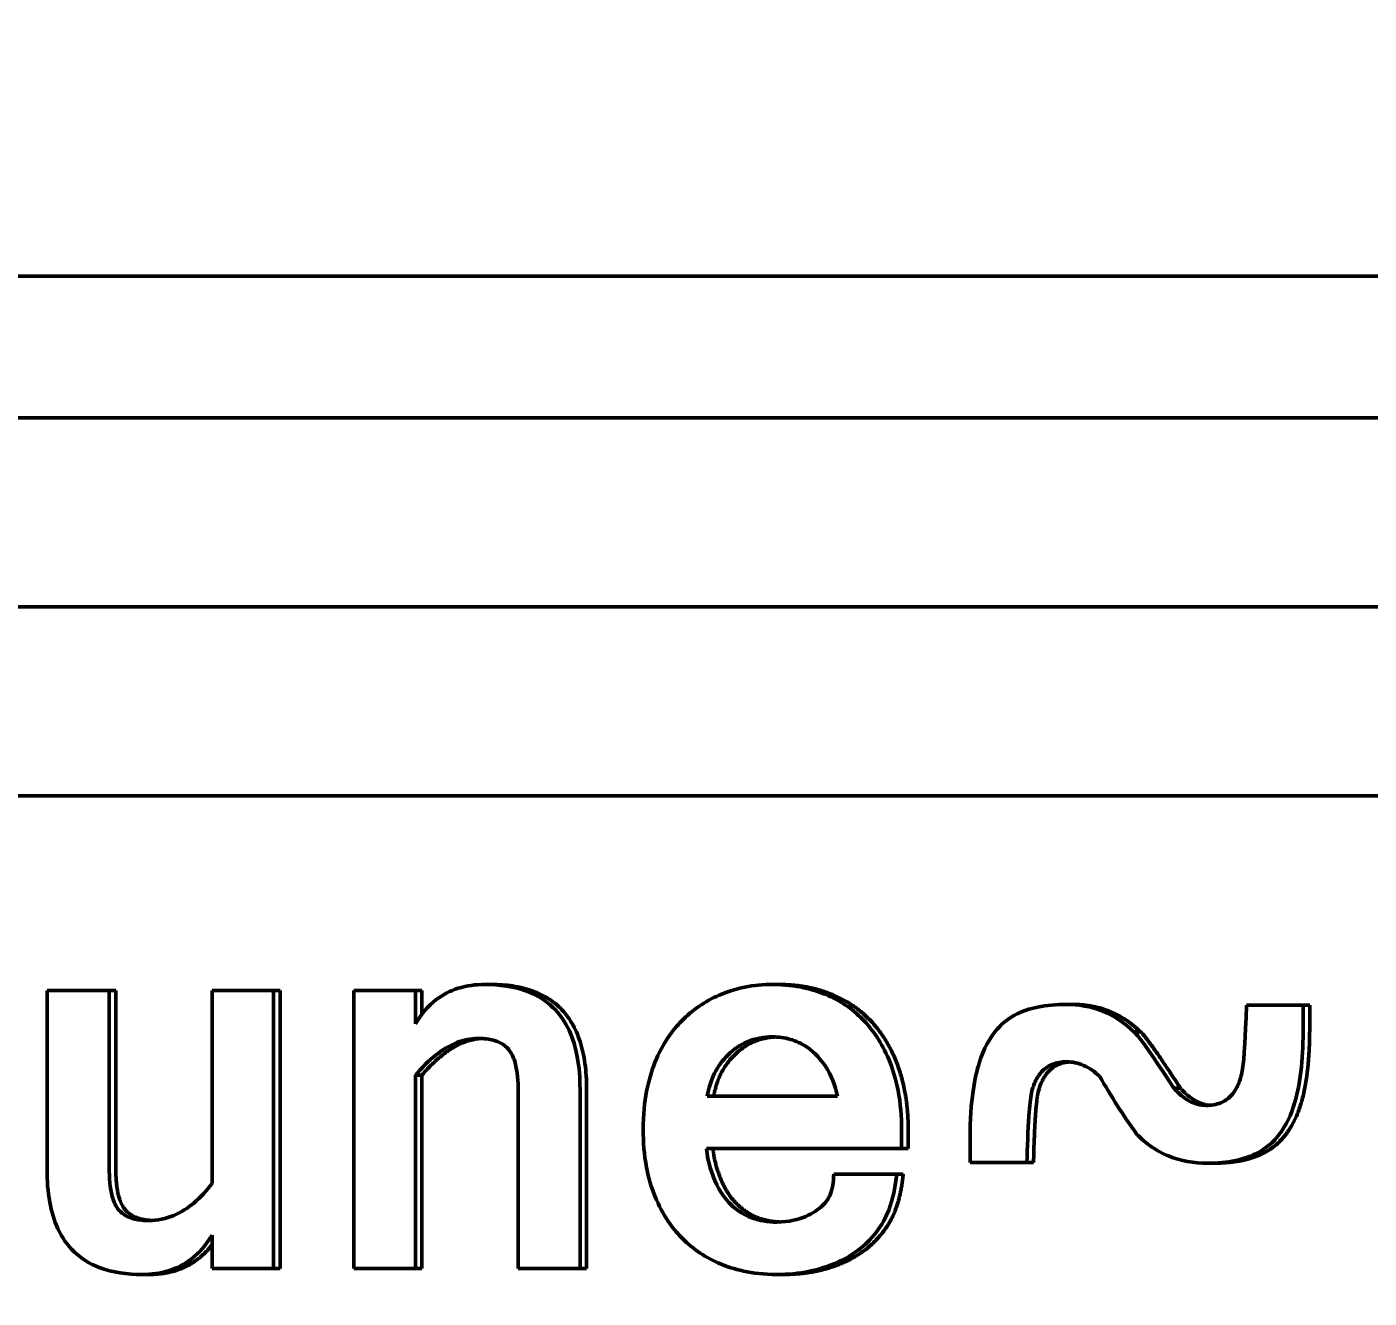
# Model space of a CAD drawing. Header units: inches. Extents: x 15 to 402, y 6 to 258.
# Drawn here: x 307.153 to 308.928, y 113.763 to 115.444 of the extents above; entities that cross this region are included whole.
import ezdxf

# ---------------------------------------------------------------- set-up
doc = ezdxf.new("R2010")
doc.units = ezdxf.units.IN
doc.header["$LTSCALE"] = 12
doc.header["$MEASUREMENT"] = 0
doc.layers.add('Dimension (ANSI)', color=7, linetype='Continuous', lineweight=25)
doc.layers.add('Visible (ANSI)', color=7, linetype='Continuous', lineweight=50)
doc.styles.add('MEMCOR Medium', font='arial.ttf')
doc.dimstyles.new('Default (ANSI)', dxfattribs={"dimscale": 12, "dimtxt": 0.15, "dimasz": 0.098425, "dimexe": 0.125, "dimexo": 0.0625, "dimgap": 0.031496, "dimtad": 0, "dimtih": 1, "dimtoh": 1, "dimdec": 4, "dimrnd": 1e-08, "dimzin": 3, "dimdsep": 46, "dimlunit": 5, "dimtxsty": 'MEMCOR Medium', "dimcen": 0.09, "dimdle": 0.393701, "dimclrd": 256, "dimclre": 256, "dimclrt": 256, "dimadec": 0, "dimazin": 1, "dimtfac": 0.8, "dimtofl": 0, "dimtmove": 0, "dimatfit": 3, "dimfxl": 1, "dimfrac": 1, "dimtolj": 1, "dimtzin": 4, "dimlwd": -1, "dimlwe": -1, "dimarcsym": 0})

# ---------------------------------------------------------------- blocks, each defined once
blk = doc.blocks.new('*D18')
at = {"layer": 'Defpoints', "color": 0, "transparency": 16777216}
for p in [(310.9678, 131.3704), (253.0684, 47.8356), (299.1251, 47.8356)]:
    blk.add_point(p, dxfattribs=at)
at = {"layer": 'Dimension (ANSI)', "transparency": 16777216}
for p, q in [((310.2178, 131.3704), (251.5684, 131.3704)), ((253.0684, 130.1893), (253.0684, 104.2917)), ((253.0684, 49.0168), (253.0684, 91.969)), ((298.3751, 47.8356), (251.5684, 47.8356))]:
    blk.add_line(p, q, dxfattribs=at)
for points in [[(252.8716, 130.1893), (253.2653, 130.1893), (253.0684, 131.3704)], [(252.8716, 49.0168), (253.2653, 49.0168), (253.0684, 47.8356)]]:
    blk.add_solid(points, dxfattribs=at)
at = {"layer": 'Dimension (ANSI)', "transparency": 16777216, "char_height": 1.8, "attachment_point": 5, "style": 'MEMCOR Medium'}
for s, insert in [('\\A1; \\fArial|b0|i0;\\H1.8000;83{\\H0.8x;\\S9#16;} in', (253.0684, 99.9947)), ('\\A1;[2121.8 mm]{\\P\\fArial|b0|i0;\\H1.8000;SHIPPING HEIGHT\\P\\fArial|b0|i0;\\H1.8000;REF.}', (253.0684, 93.8333))]:
    blk.add_mtext(s, dxfattribs=dict(at, insert=insert))

msp = doc.modelspace()

# ---------------------------------------------------------------- linework, layer by layer
at = {"layer": 'Visible (ANSI)'}
for p, q in [((315.10992, 115.11465), (302.50438, 115.11465)), ((302.09443, 114.92715), (315.38934, 114.92715)), ((302.92537, 114.67711), (314.55841, 114.67711)), ((305.60281, 114.42711), (311.88096, 114.42711)), ((307.26187, 114.16952), (307.17964, 114.16952)), ((307.17964, 114.16952), (307.17964, 113.93268)), ((307.26187, 113.93521), (307.26187, 114.16952)), ((307.27055, 114.16952), (307.26187, 114.16952)), ((307.27055, 114.16952), (307.27055, 113.93521)), ((307.47917, 114.16952), (307.39793, 114.16952)), ((307.39793, 114.16952), (307.39793, 113.91446)), ((307.47917, 113.80211), (307.47917, 114.16952)), ((307.48785, 114.16952), (307.47917, 114.16952)), ((307.48785, 114.16952), (307.48785, 113.80211)), ((307.66684, 114.16952), (307.58561, 114.16952)), ((307.58561, 114.16952), (307.58561, 113.80211)), ((307.66684, 114.12549), (307.66684, 114.16952)), ((307.67553, 114.16952), (307.66684, 114.16952)), ((307.67553, 114.16952), (307.67553, 114.1385)), ((307.76723, 114.17762), (307.75855, 114.17762)), ((308.14778, 114.17762), (308.1391, 114.17762)), ((308.53581, 114.1513), (308.52713, 114.1513)), ((308.84111, 114.15029), (308.76635, 114.15029)), ((308.84979, 114.15029), (308.84111, 114.15029)), ((308.84111, 114.12043), (308.84111, 114.15029)), ((308.84979, 114.15029), (308.84979, 114.12043)), ((308.62602, 114.11487), (308.61734, 114.11487)), ((307.66684, 113.80211), (307.66684, 114.05768)), ((307.67553, 114.05768), (307.66684, 114.05768)), ((307.67553, 114.05768), (307.67553, 113.80211)), ((307.8029, 114.03643), (307.8029, 113.80211)), ((307.88464, 113.80211), (307.88464, 114.03896)), ((307.89332, 114.03896), (307.89332, 113.80211)), ((308.22532, 114.02985), (308.05288, 114.02985)), ((308.67885, 114.04047), (308.67016, 114.04047)), ((308.31005, 113.96051), (308.31005, 113.98531)), ((308.31873, 113.98531), (308.31873, 113.96051)), ((308.40054, 113.97266), (308.40054, 113.9423)), ((308.05188, 113.96051), (308.31005, 113.96051)), ((308.31873, 113.96051), (308.31005, 113.96051)), ((308.40054, 113.9423), (308.47579, 113.9423)), ((308.48448, 113.9423), (308.47579, 113.9423)), ((308.7232, 113.94128), (308.71452, 113.94128)), ((308.30357, 113.92661), (308.22034, 113.92661)), ((308.31225, 113.92661), (308.30357, 113.92661)), ((307.39793, 113.84614), (307.39793, 113.80211)), ((307.31391, 113.79402), (307.30523, 113.79402)), ((307.39793, 113.80211), (307.47917, 113.80211)), ((307.48785, 113.80211), (307.47917, 113.80211)), ((307.58561, 113.80211), (307.66684, 113.80211)), ((307.67553, 113.80211), (307.66684, 113.80211)), ((307.8029, 113.80211), (307.88464, 113.80211)), ((307.89332, 113.80211), (307.88464, 113.80211)), ((308.15376, 113.79402), (308.14508, 113.79402))]:
    msp.add_line(p, q, dxfattribs=at)
for points, degree, knots in [([(307.75855, 114.17762), (307.7467, 114.17762), (307.73489, 114.17616), (307.71301, 114.16934), (307.7033, 114.16438), (307.68314, 114.14896), (307.67409, 114.13791), (307.66684, 114.12549)], 3, [-0.28699786, -0.28699786, -0.28699786, -0.28699786, -0.19530538, -0.19530538, -0.10997007, -0.10997007, 0, 0, 0, 0]), ([(307.88464, 114.03896), (307.88464, 114.05328), (307.88363, 114.06789), (307.87878, 114.09402), (307.87532, 114.10593), (307.86483, 114.12843), (307.85783, 114.13869), (307.83923, 114.15662), (307.82805, 114.16342), (307.79768, 114.17519), (307.77782, 114.17762), (307.75855, 114.17762)], 3, [-0.54983804, -0.54983804, -0.54983804, -0.54983804, -0.44076065, -0.44076065, -0.34737427, -0.34737427, -0.25125884, -0.25125884, -0.14914917, -0.14914917, 0, 0, 0, 0]), ([(308.1391, 114.17762), (308.12678, 114.17762), (308.11454, 114.17651), (308.08933, 114.17144), (308.07823, 114.16764), (308.04986, 114.15524), (308.03311, 114.14392), (308.0071, 114.11725), (307.99399, 114.10001), (307.97512, 114.05278), (307.96815, 114.02445), (307.96815, 113.98582)], 3, [-1.4919316, -1.4919316, -1.4919316, -1.4919316, -1.2903014, -1.2903014, -1.0712515, -1.0712515, -0.6411915, -0.6411915, -0.2943902, -0.2943902, 0, 0, 0, 0]), ([(308.31005, 113.98531), (308.31005, 114.00279), (308.30863, 114.02032), (308.30134, 114.05787), (308.29566, 114.07275), (308.28153, 114.1045), (308.26969, 114.1202), (308.24447, 114.14584), (308.22825, 114.15658), (308.19402, 114.17087), (308.17105, 114.17762), (308.1391, 114.17762)], 3, [-0.95374288, -0.95374288, -0.95374288, -0.95374288, -0.86423892, -0.86423892, -0.75775194, -0.75775194, -0.52950742, -0.52950742, -0.24718032, -0.24718032, 0, 0, 0, 0]), ([(308.52713, 114.1513), (308.51469, 114.1513), (308.50206, 114.1503), (308.47988, 114.14567), (308.46921, 114.14245), (308.44931, 114.13151), (308.44085, 114.12425), (308.42691, 114.1067), (308.41886, 114.09344), (308.40696, 114.05587), (308.40054, 114.02593), (308.40054, 113.97266)], 3, [-2.3834325, -2.3834325, -2.3834325, -2.3834325, -1.8060438, -1.8060438, -1.3327779, -1.3327779, -0.8613347, -0.8613347, -0.4059085, -0.4059085, 0, 0, 0, 0]), ([(308.61734, 114.11487), (308.60529, 114.12661), (308.59162, 114.13593), (308.56043, 114.14852), (308.54398, 114.1513), (308.52713, 114.1513)], 3, [-0.2596696, -0.2596696, -0.2596696, -0.2596696, -0.13042883, -0.13042883, 0, 0, 0, 0]), ([(308.76635, 114.15029), (308.76406, 114.1019), (308.76312, 114.08739), (308.76206, 114.07318), (308.76102, 114.0642), (308.75938, 114.05819)], 3, [-0.073344423, -0.073344423, -0.073344423, -0.073344423, -0.047519074, -0.047519074, 0, 0, 0, 0]), ([(308.67016, 114.04047), (308.66691, 114.04547), (308.63122, 114.10017), (308.61921, 114.11335), (308.61846, 114.11411), (308.6177, 114.11468), (308.61751, 114.1148), (308.61734, 114.11487)], 3, [-0.081233848, -0.081233848, -0.081233848, -0.081233848, -0.006321127, -0.006321127, -0.00143225, -0.00143225, 0, 0, 0, 0]), ([(308.71452, 113.94128), (308.72705, 113.94128), (308.7398, 113.9423), (308.76803, 113.94831), (308.778, 113.95331), (308.79293, 113.96166), (308.80165, 113.96926), (308.81864, 113.99095), (308.82525, 114.00566), (308.83856, 114.05003), (308.84111, 114.08555), (308.84111, 114.12043)], 3, [-0.58963682, -0.58963682, -0.58963682, -0.58963682, -0.55353283, -0.55353283, -0.50652615, -0.50652615, -0.40328783, -0.40328783, -0.26584205, -0.26584205, 0, 0, 0, 0]), ([(307.66684, 114.05768), (307.6751, 114.06738), (307.68429, 114.07672), (307.70267, 114.09114), (307.71184, 114.09685), (307.73068, 114.1043), (307.73997, 114.10626), (307.74958, 114.10626)], 3, [-0.25414778, -0.25414778, -0.25414778, -0.25414778, -0.15637481, -0.15637481, -0.07435436, -0.07435436, 0, 0, 0, 0]), ([(307.74958, 114.10626), (307.75567, 114.10626), (307.76194, 114.10576), (307.77298, 114.10319), (307.77795, 114.10134), (307.78664, 114.09577), (307.78951, 114.09272), (307.79495, 114.08537), (307.79725, 114.0796), (307.8019, 114.06286), (307.8029, 114.04953), (307.8029, 114.03643)], 3, [-0.24371502, -0.24371502, -0.24371502, -0.24371502, -0.20910445, -0.20910445, -0.17940168, -0.17940168, -0.15075746, -0.15075746, -0.09989135, -0.09989135, 0, 0, 0, 0]), ([(308.05288, 114.02985), (308.05469, 114.04041), (308.05781, 114.05063), (308.06721, 114.06931), (308.07315, 114.07742), (308.08837, 114.09229), (308.09691, 114.098), (308.1167, 114.10634), (308.12775, 114.10829), (308.1391, 114.10829)], 3, [-0.31166749, -0.31166749, -0.31166749, -0.31166749, -0.23705054, -0.23705054, -0.16576507, -0.16576507, -0.0878526, -0.0878526, 0, 0, 0, 0]), ([(308.14345, 114.10819), (308.11331, 114.10684), (308.06754, 114.06477), (308.06156, 114.02985)], 2, [0.0665251, 0.0665251, 0.0665251, 1, 2, 2, 2]), ([(308.1391, 114.10829), (308.14718, 114.10829), (308.15519, 114.10731), (308.1704, 114.10293), (308.17735, 114.09972), (308.19581, 114.08744), (308.20411, 114.07704), (308.21711, 114.05772), (308.22236, 114.04422), (308.22532, 114.02985)], 3, [-0.25145744, -0.25145744, -0.25145744, -0.25145744, -0.21404187, -0.21404187, -0.17828382, -0.17828382, -0.11189925, -0.11189925, 0, 0, 0, 0]), ([(308.48178, 114.0344), (308.48316, 114.04009), (308.48506, 114.04575), (308.48998, 114.05549), (308.49282, 114.05968), (308.50011, 114.06706), (308.50443, 114.06996), (308.51529, 114.07443), (308.52169, 114.07539), (308.52813, 114.07539)], 3, [-0.17401034, -0.17401034, -0.17401034, -0.17401034, -0.12936578, -0.12936578, -0.09065897, -0.09065897, -0.0497718, -0.0497718, 0, 0, 0, 0]), ([(308.52813, 114.07539), (308.53201, 114.07539), (308.53585, 114.075), (308.54349, 114.07338), (308.5472, 114.07216), (308.55866, 114.06714), (308.56571, 114.06207), (308.57198, 114.05616)], 3, [-0.12657462, -0.12657462, -0.12657462, -0.12657462, -0.09654482, -0.09654482, -0.06622492, -0.06622492, 0, 0, 0, 0]), ([(308.57198, 114.05616), (308.57941, 114.04314), (308.58719, 114.03031), (308.60364, 114.00466), (308.61234, 113.99184), (308.62132, 113.97924)], 3, [-0.23324276, -0.23324276, -0.23324276, -0.23324276, -0.11854585, -0.11854585, 0, 0, 0, 0]), ([(308.75938, 114.05819), (308.75803, 114.05259), (308.75618, 114.047), (308.75139, 114.03745), (308.74862, 114.03334), (308.74143, 114.0261), (308.73702, 114.02319), (308.72609, 114.01869), (308.71958, 114.0177), (308.71303, 114.0177)], 3, [-0.17274752, -0.17274752, -0.17274752, -0.17274752, -0.12892677, -0.12892677, -0.09125466, -0.09125466, -0.05069558, -0.05069558, 0, 0, 0, 0]), ([(308.47579, 113.9423), (308.4763, 113.96117), (308.47711, 113.98487), (308.47921, 114.01637), (308.48031, 114.02788), (308.48178, 114.0344)], 3, [-0.12909353, -0.12909353, -0.12909353, -0.12909353, -0.05099445, -0.05099445, 0, 0, 0, 0]), ([(308.71303, 114.0177), (308.70921, 114.0177), (308.70545, 114.01817), (308.69795, 114.0201), (308.69432, 114.02155), (308.68296, 114.02759), (308.67608, 114.03372), (308.67016, 114.04047)], 3, [-0.12863255, -0.12863255, -0.12863255, -0.12863255, -0.09912652, -0.09912652, -0.06883712, -0.06883712, 0, 0, 0, 0]), ([(307.96815, 113.98582), (307.96815, 113.96905), (307.96944, 113.95216), (307.97464, 113.92482), (307.97835, 113.9097), (307.99667, 113.86796), (308.00988, 113.85201), (308.03442, 113.82713), (308.05133, 113.81593), (308.08664, 113.80125), (308.1108, 113.79402), (308.14508, 113.79402)], 3, [-1.1520732, -1.1520732, -1.1520732, -1.1520732, -0.9328917, -0.9328917, -0.7880369, -0.7880369, -0.5752915, -0.5752915, -0.2652163, -0.2652163, 0, 0, 0, 0]), ([(308.62132, 113.97924), (308.62734, 113.97305), (308.63387, 113.96748), (308.64793, 113.95789), (308.65529, 113.95394), (308.67947, 113.94409), (308.69684, 113.94128), (308.71452, 113.94128)], 3, [-0.26781171, -0.26781171, -0.26781171, -0.26781171, -0.20158046, -0.20158046, -0.13679537, -0.13679537, 0, 0, 0, 0]), ([(308.14508, 113.86335), (308.13324, 113.86335), (308.12151, 113.86511), (308.10325, 113.87231), (308.09366, 113.87724), (308.07812, 113.89244), (308.07003, 113.90172), (308.05987, 113.92561), (308.05343, 113.94219), (308.05188, 113.96051)], 3, [-1.9615665, -1.9615665, -1.9615665, -1.9615665, -1.0582577, -1.0582577, -0.4670175, -0.4670175, -0.1401197, -0.1401197, 0, 0, 0, 0]), ([(308.06056, 113.96051), (308.06206, 113.9428), (308.07801, 113.90181), (308.10293, 113.876), (308.13249, 113.86409), (308.14928, 113.86343)], 2, [0, 0, 0, 1, 2, 3, 3.8832565, 3.8832565, 3.8832565]), ([(307.3142, 113.86537), (307.30803, 113.86537), (307.30166, 113.8659), (307.29073, 113.86856), (307.28594, 113.87041), (307.27781, 113.87574), (307.27502, 113.87862), (307.26963, 113.886), (307.2674, 113.89172), (307.26285, 113.90844), (307.26187, 113.92197), (307.26187, 113.93521)], 3, [-0.25342297, -0.25342297, -0.25342297, -0.25342297, -0.21349345, -0.21349345, -0.18069807, -0.18069807, -0.15097762, -0.15097762, -0.10090432, -0.10090432, 0, 0, 0, 0]), ([(307.27055, 113.93521), (307.27055, 113.89523), (307.2935, 113.86659), (307.31835, 113.86547)], 2, [0, 0, 0, 1, 1.918377, 1.918377, 1.918377]), ([(307.17964, 113.93268), (307.17964, 113.91833), (307.18065, 113.90368), (307.1855, 113.8775), (307.18896, 113.86557), (307.19944, 113.84307), (307.20643, 113.83283), (307.22497, 113.81495), (307.2361, 113.80817), (307.26632, 113.79644), (307.28606, 113.79402), (307.30523, 113.79402)], 3, [-0.54882756, -0.54882756, -0.54882756, -0.54882756, -0.43951235, -0.43951235, -0.34598462, -0.34598462, -0.25005812, -0.25005812, -0.14831849, -0.14831849, 0, 0, 0, 0]), ([(308.14508, 113.79402), (308.15958, 113.79402), (308.174, 113.79536), (308.19937, 113.8006), (308.21306, 113.80441), (308.23839, 113.81629), (308.25311, 113.82467), (308.27773, 113.85003), (308.28422, 113.86084), (308.29593, 113.88233), (308.301, 113.90344), (308.30357, 113.92661)], 3, [-0.51058672, -0.51058672, -0.51058672, -0.51058672, -0.39585732, -0.39585732, -0.30581684, -0.30581684, -0.23379286, -0.23379286, -0.17764071, -0.17764071, 0, 0, 0, 0]), ([(308.22034, 113.92661), (308.21985, 113.91577), (308.2184, 113.90634), (308.21515, 113.89848), (308.21271, 113.8927), (308.19988, 113.87974), (308.19205, 113.87463), (308.17438, 113.86715), (308.16122, 113.86335), (308.14508, 113.86335)], 3, [-1.3567512, -1.3567512, -1.3567512, -1.3567512, -0.3873837, -0.3873837, -0.2508201, -0.2508201, -0.1248926, -0.1248926, 0, 0, 0, 0]), ([(307.39793, 113.91446), (307.39075, 113.90504), (307.38267, 113.89611), (307.3657, 113.88188), (307.35703, 113.87625), (307.33689, 113.86767), (307.32577, 113.86537), (307.3142, 113.86537)], 3, [-0.25985251, -0.25985251, -0.25985251, -0.25985251, -0.16904466, -0.16904466, -0.0895398, -0.0895398, 0, 0, 0, 0]), ([(307.30523, 113.79402), (307.31715, 113.79402), (307.32903, 113.79547), (307.35105, 113.80225), (307.36085, 113.80718), (307.3813, 113.82258), (307.39052, 113.83365), (307.39793, 113.84614)], 3, [-0.28914927, -0.28914927, -0.28914927, -0.28914927, -0.1969143, -0.1969143, -0.11111134, -0.11111134, 0, 0, 0, 0])]:
    msp.add_open_spline(points, degree=degree, knots=knots, dxfattribs=at)
for points in [[(307.76723, 114.17762), (307.89332, 114.17762), (307.89332, 114.03896)], [(308.14778, 114.17762), (308.18616, 114.17762), (308.24995, 114.1513), (308.29481, 114.1007), (308.31873, 114.02934), (308.31873, 113.98531)], [(308.53581, 114.1513), (308.58864, 114.1513), (308.62602, 114.11487)], [(308.62602, 114.11487), (308.62851, 114.11385), (308.65443, 114.07792), (308.67885, 114.04047)], [(308.84979, 114.12043), (308.84979, 114.07236), (308.83584, 114.00404), (308.80494, 113.96051), (308.7566, 113.94128), (308.7232, 113.94128)], [(307.75435, 114.10615), (307.71494, 114.10397), (307.67553, 114.05768)], [(308.53237, 114.07523), (308.4998, 114.07283), (308.49046, 114.0344)], [(308.49046, 114.0344), (308.48647, 114.01669), (308.48448, 113.9423)], [(308.67885, 114.04047), (308.69703, 114.0197), (308.7177, 114.01788)], [(308.31225, 113.92661), (308.30776, 113.88612), (308.28035, 113.84007), (308.23849, 113.8097), (308.18416, 113.79402), (308.15376, 113.79402)], [(307.39793, 113.83331), (307.36757, 113.79402), (307.31391, 113.79402)]]:
    msp.add_open_spline(points, degree=2, dxfattribs=at)

# ---------------------------------------------------------------- dimensions: what is measured, and where the dimension line sits
at = {"layer": 'Dimension (ANSI)'}
dim = msp.add_linear_dim(base=(253.06842, 47.83565), p1=(310.96777, 131.37045), p2=(299.12506, 47.83565), angle=90, text=' \\fArial|b0|i0;\\H1.8000;<> in\\X[2121.8 mm]{\\P\\fArial|b0|i0;\\H1.8000;SHIPPING HEIGHT\\P\\fArial|b0|i0;\\H1.8000;REF.}', dimstyle='Default (ANSI)', override={"dimgap": 0.031496, "dimdec": 4, "dimpost": '', "dimtol": 0, "dimlim": 0, "dimtp": 0, "dimtm": 0, "dimtdec": 2, "dimatfit": 1}, dxfattribs=at)
dim.commit()
dim.dimension.update_dxf_attribs({"geometry": '*D18', "text_midpoint": (253.06842, 98.13033), "dimtype": 160})

doc.saveas('drawing.dxf')
